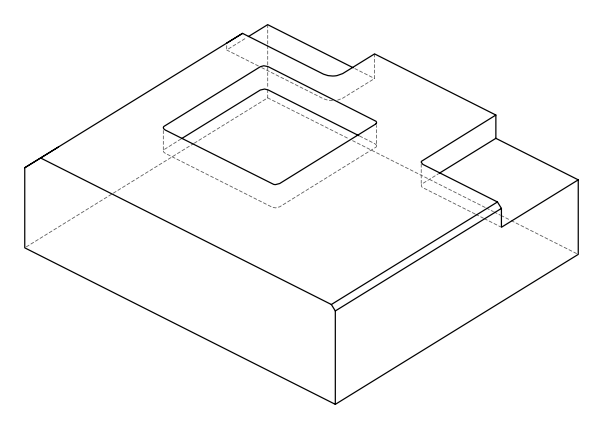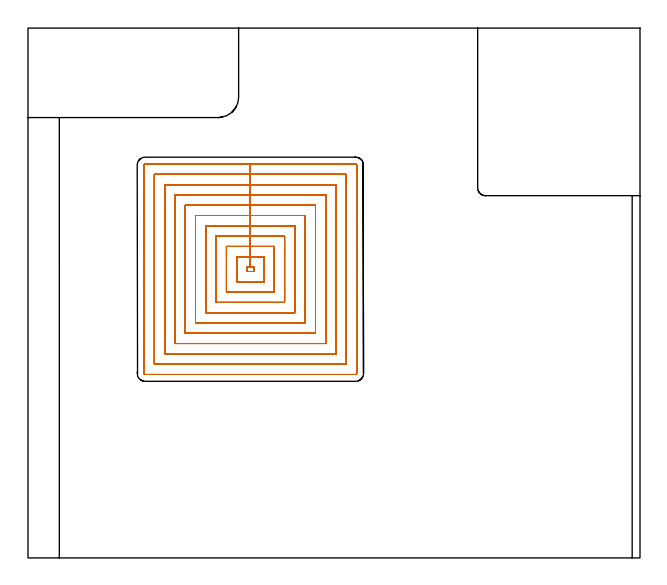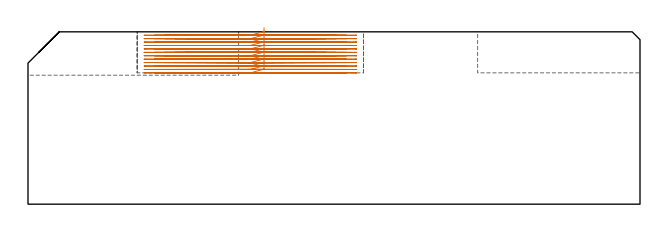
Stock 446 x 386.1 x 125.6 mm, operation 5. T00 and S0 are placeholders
(PLAN: 5 operations, 2 tool changes, 185.6 min)
(1 AREA_MILL | FG_CHAMFER_SURFACE | UGT0205_001 | 6.48 min | 4352 mm3)
(2 AREA_MILL_1 | FG_CHAMFER_SURFACE_1 | UGT0205_001 | 23.31 min | 85522 mm3)
(3 MILL_CORNER_NOTCH_RECTANGULAR | CORNER_NOTCH_RECTANGULAR | UGT0201_094 | Follow Part, ap 5, ae 75% | 12.53 min | 312649 mm3)
(4 MILL_CORNER_NOTCH_RECTANGULAR_1 | CORNER_NOTCH_RECTANGULAR_1 | NXT0201_013 | Follow Part, ap 2.5, ae 75% | 56.49 min | 431647 mm3)
(5 MILL_RECTANGULAR_POCKET | POCKET_RECTANGULAR_STRAIGHT | NXT0201_013 | Follow Part, ap 2.5, ae 75% | 86.79 min | 804456 mm3)
(TOOL UGT0205_001 | Chamfer Mill 20 x 3 x 45 deg. | D20 FL50 Z2)
(TOOL UGT0201_094 | End mill 20 mm | D20 FL38 Z4)
(TOOL NXT0201_013 | ENDMILL 10mm | D10 FL30 Z4)
(OP 5 MILL_RECTANGULAR_POCKET)
G17 G21 G94 G90
T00 M6
G54
G17 G0 G90 X172. Y208.955 S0 M3
G43 Z135.6 H0
Z128.6
G94 G1 Y219.5 Z125.774 F250.
X162.05 Z123.108
Y212.
X159.6 F500.
Y208.7
X164.5
Y212.
X162.05
Y219.5
X152.1
Y201.2
X172.
Y219.5
X162.05
Y227.
X144.6
Y193.7
X179.5
Y227.
X162.05
Y234.5
X137.1
Y186.2
X187.
Y234.5
X162.05
Y242.
X129.6
Y178.7
X194.5
Y242.
X162.05
Y249.5
X122.1
Y171.2
X202.
Y249.5
X162.05
Y257.
X114.6
Y163.7
X209.5
Y257.
X162.05
Y264.5
X107.1
Y156.2
X217.
Y264.5
X162.05
Y272.
X99.6
Y148.7
X224.5
Y272.
X162.05
Y279.5
X92.1
Y141.2
X232.
Y279.5
X162.05
Y287.
X85.3
G3 X84.6 Y286.3 R0.7
G1 Y134.4
G3 X85.3 Y133.7 R0.7
G1 X238.8
G3 X239.5 Y134.4 R0.7
G1 Y286.3
G3 X238.8 Y287. R0.7
G1 X162.05
X161.05
G0 X172. Y208.955 Z126.108
G1 Y219.5 Z123.283 F250.
X162.05 Z120.617
Y212.
X159.6 F500.
Y208.7
X164.5
Y212.
X162.05
Y219.5
X152.1
Y201.2
X172.
Y219.5
X162.05
Y227.
X144.6
Y193.7
X179.5
Y227.
X162.05
Y234.5
X137.1
Y186.2
X187.
Y234.5
X162.05
Y242.
X129.6
Y178.7
X194.5
Y242.
X162.05
Y249.5
X122.1
Y171.2
X202.
Y249.5
X162.05
Y257.
X114.6
Y163.7
X209.5
Y257.
X162.05
Y264.5
X107.1
Y156.2
X217.
Y264.5
X162.05
Y272.
X99.6
Y148.7
X224.5
Y272.
X162.05
Y279.5
X92.1
Y141.2
X232.
Y279.5
X162.05
Y287.
X85.3
G3 X84.6 Y286.3 R0.7
G1 Y134.4
G3 X85.3 Y133.7 R0.7
G1 X238.8
G3 X239.5 Y134.4 R0.7
G1 Y286.3
G3 X238.8 Y287. R0.7
G1 X162.05
X161.05
G0 X172. Y208.955 Z123.617
G1 Y219.5 Z120.791 F250.
X162.05 Z118.125
Y212.
X159.6 F500.
Y208.7
X164.5
Y212.
X162.05
Y219.5
X152.1
Y201.2
X172.
Y219.5
X162.05
Y227.
X144.6
Y193.7
X179.5
Y227.
X162.05
Y234.5
X137.1
Y186.2
X187.
Y234.5
X162.05
Y242.
X129.6
Y178.7
X194.5
Y242.
X162.05
Y249.5
X122.1
Y171.2
X202.
Y249.5
X162.05
Y257.
X114.6
Y163.7
X209.5
Y257.
X162.05
Y264.5
X107.1
Y156.2
X217.
Y264.5
X162.05
Y272.
X99.6
Y148.7
X224.5
Y272.
X162.05
Y279.5
X92.1
Y141.2
X232.
Y279.5
X162.05
Y287.
X85.3
G3 X84.6 Y286.3 R0.7
G1 Y134.4
G3 X85.3 Y133.7 R0.7
G1 X238.8
G3 X239.5 Y134.4 R0.7
G1 Y286.3
G3 X238.8 Y287. R0.7
G1 X162.05
X161.05
G0 X172. Y208.955 Z121.125
G1 Y219.5 Z118.299 F250.
X162.05 Z115.633
Y212.
X159.6 F500.
Y208.7
X164.5
Y212.
X162.05
Y219.5
X152.1
Y201.2
X172.
Y219.5
X162.05
Y227.
X144.6
Y193.7
X179.5
Y227.
X162.05
Y234.5
X137.1
Y186.2
X187.
Y234.5
X162.05
Y242.
X129.6
Y178.7
X194.5
Y242.
X162.05
Y249.5
X122.1
Y171.2
X202.
Y249.5
X162.05
Y257.
X114.6
Y163.7
X209.5
Y257.
X162.05
Y264.5
X107.1
Y156.2
X217.
Y264.5
X162.05
Y272.
X99.6
Y148.7
X224.5
Y272.
X162.05
Y279.5
X92.1
Y141.2
X232.
Y279.5
X162.05
Y287.
X85.3
G3 X84.6 Y286.3 R0.7
G1 Y134.4
G3 X85.3 Y133.7 R0.7
G1 X238.8
G3 X239.5 Y134.4 R0.7
G1 Y286.3
G3 X238.8 Y287. R0.7
G1 X162.05
X161.05
G0 X172. Y208.955 Z118.633
G1 Y219.5 Z115.808 F250.
X162.05 Z113.142
Y212.
X159.6 F500.
Y208.7
X164.5
Y212.
X162.05
Y219.5
X152.1
Y201.2
X172.
Y219.5
X162.05
Y227.
X144.6
Y193.7
X179.5
Y227.
X162.05
Y234.5
X137.1
Y186.2
X187.
Y234.5
X162.05
Y242.
X129.6
Y178.7
X194.5
Y242.
X162.05
Y249.5
X122.1
Y171.2
X202.
Y249.5
X162.05
Y257.
X114.6
Y163.7
X209.5
Y257.
X162.05
Y264.5
X107.1
Y156.2
X217.
Y264.5
X162.05
Y272.
X99.6
Y148.7
X224.5
Y272.
X162.05
Y279.5
X92.1
Y141.2
X232.
Y279.5
X162.05
Y287.
X85.3
G3 X84.6 Y286.3 R0.7
G1 Y134.4
G3 X85.3 Y133.7 R0.7
G1 X238.8
G3 X239.5 Y134.4 R0.7
G1 Y286.3
G3 X238.8 Y287. R0.7
G1 X162.05
X161.05
G0 X172. Y208.955 Z116.142
G1 Y219.5 Z113.316 F250.
X162.05 Z110.65
Y212.
X159.6 F500.
Y208.7
X164.5
Y212.
X162.05
Y219.5
X152.1
Y201.2
X172.
Y219.5
X162.05
Y227.
X144.6
Y193.7
X179.5
Y227.
X162.05
Y234.5
X137.1
Y186.2
X187.
Y234.5
X162.05
Y242.
X129.6
Y178.7
X194.5
Y242.
X162.05
Y249.5
X122.1
Y171.2
X202.
Y249.5
X162.05
Y257.
X114.6
Y163.7
X209.5
Y257.
X162.05
Y264.5
X107.1
Y156.2
X217.
Y264.5
X162.05
Y272.
X99.6
Y148.7
X224.5
Y272.
X162.05
Y279.5
X92.1
Y141.2
X232.
Y279.5
X162.05
Y287.
X85.3
G3 X84.6 Y286.3 R0.7
G1 Y134.4
G3 X85.3 Y133.7 R0.7
G1 X238.8
G3 X239.5 Y134.4 R0.7
G1 Y286.3
G3 X238.8 Y287. R0.7
G1 X162.05
X161.05
G0 X172. Y208.955 Z113.65
G1 Y219.5 Z110.824 F250.
X162.05 Z108.158
Y212.
X159.6 F500.
Y208.7
X164.5
Y212.
X162.05
Y219.5
X152.1
Y201.2
X172.
Y219.5
X162.05
Y227.
X144.6
Y193.7
X179.5
Y227.
X162.05
Y234.5
X137.1
Y186.2
X187.
Y234.5
X162.05
Y242.
X129.6
Y178.7
X194.5
Y242.
X162.05
Y249.5
X122.1
Y171.2
X202.
Y249.5
X162.05
Y257.
X114.6
Y163.7
X209.5
Y257.
X162.05
Y264.5
X107.1
Y156.2
X217.
Y264.5
X162.05
Y272.
X99.6
Y148.7
X224.5
Y272.
X162.05
Y279.5
X92.1
Y141.2
X232.
Y279.5
X162.05
Y287.
X85.3
G3 X84.6 Y286.3 R0.7
G1 Y134.4
G3 X85.3 Y133.7 R0.7
G1 X238.8
G3 X239.5 Y134.4 R0.7
G1 Y286.3
G3 X238.8 Y287. R0.7
G1 X162.05
X161.05
G0 X172. Y208.955 Z111.158
G1 Y219.5 Z108.333 F250.
X162.05 Z105.667
Y212.
X159.6 F500.
Y208.7
X164.5
Y212.
X162.05
Y219.5
X152.1
Y201.2
X172.
Y219.5
X162.05
Y227.
X144.6
Y193.7
X179.5
Y227.
X162.05
Y234.5
X137.1
Y186.2
X187.
Y234.5
X162.05
Y242.
X129.6
Y178.7
X194.5
Y242.
X162.05
Y249.5
X122.1
Y171.2
X202.
Y249.5
X162.05
Y257.
X114.6
Y163.7
X209.5
Y257.
X162.05
Y264.5
X107.1
Y156.2
X217.
Y264.5
X162.05
Y272.
X99.6
Y148.7
X224.5
Y272.
X162.05
Y279.5
X92.1
Y141.2
X232.
Y279.5
X162.05
Y287.
X85.3
G3 X84.6 Y286.3 R0.7
G1 Y134.4
G3 X85.3 Y133.7 R0.7
G1 X238.8
G3 X239.5 Y134.4 R0.7
G1 Y286.3
G3 X238.8 Y287. R0.7
G1 X162.05
X161.05
G0 X172. Y208.955 Z108.667
G1 Y219.5 Z105.841 F250.
X162.05 Z103.175
Y212.
X159.6 F500.
Y208.7
X164.5
Y212.
X162.05
Y219.5
X152.1
Y201.2
X172.
Y219.5
X162.05
Y227.
X144.6
Y193.7
X179.5
Y227.
X162.05
Y234.5
X137.1
Y186.2
X187.
Y234.5
X162.05
Y242.
X129.6
Y178.7
X194.5
Y242.
X162.05
Y249.5
X122.1
Y171.2
X202.
Y249.5
X162.05
Y257.
X114.6
Y163.7
X209.5
Y257.
X162.05
Y264.5
X107.1
Y156.2
X217.
Y264.5
X162.05
Y272.
X99.6
Y148.7
X224.5
Y272.
X162.05
Y279.5
X92.1
Y141.2
X232.
Y279.5
X162.05
Y287.
X85.3
G3 X84.6 Y286.3 R0.7
G1 Y134.4
G3 X85.3 Y133.7 R0.7
G1 X238.8
G3 X239.5 Y134.4 R0.7
G1 Y286.3
G3 X238.8 Y287. R0.7
G1 X162.05
X161.05
G0 X172. Y208.955 Z106.175
G1 Y219.5 Z103.349 F250.
X162.05 Z100.683
Y212.
X159.6 F500.
Y208.7
X164.5
Y212.
X162.05
Y219.5
X152.1
Y201.2
X172.
Y219.5
X162.05
Y227.
X144.6
Y193.7
X179.5
Y227.
X162.05
Y234.5
X137.1
Y186.2
X187.
Y234.5
X162.05
Y242.
X129.6
Y178.7
X194.5
Y242.
X162.05
Y249.5
X122.1
Y171.2
X202.
Y249.5
X162.05
Y257.
X114.6
Y163.7
X209.5
Y257.
X162.05
Y264.5
X107.1
Y156.2
X217.
Y264.5
X162.05
Y272.
X99.6
Y148.7
X224.5
Y272.
X162.05
Y279.5
X92.1
Y141.2
X232.
Y279.5
X162.05
Y287.
X85.3
G3 X84.6 Y286.3 R0.7
G1 Y134.4
G3 X85.3 Y133.7 R0.7
G1 X238.8
G3 X239.5 Y134.4 R0.7
G1 Y286.3
G3 X238.8 Y287. R0.7
G1 X162.05
X161.05
G0 X172. Y208.955 Z103.683
G1 Y219.5 Z100.858 F250.
X162.05 Z98.192
Y212.
X159.6 F500.
Y208.7
X164.5
Y212.
X162.05
Y219.5
X152.1
Y201.2
X172.
Y219.5
X162.05
Y227.
X144.6
Y193.7
X179.5
Y227.
X162.05
Y234.5
X137.1
Y186.2
X187.
Y234.5
X162.05
Y242.
X129.6
Y178.7
X194.5
Y242.
X162.05
Y249.5
X122.1
Y171.2
X202.
Y249.5
X162.05
Y257.
X114.6
Y163.7
X209.5
Y257.
X162.05
Y264.5
X107.1
Y156.2
X217.
Y264.5
X162.05
Y272.
X99.6
Y148.7
X224.5
Y272.
X162.05
Y279.5
X92.1
Y141.2
X232.
Y279.5
X162.05
Y287.
X85.3
G3 X84.6 Y286.3 R0.7
G1 Y134.4
G3 X85.3 Y133.7 R0.7
G1 X238.8
G3 X239.5 Y134.4 R0.7
G1 Y286.3
G3 X238.8 Y287. R0.7
G1 X162.05
X161.05
G0 X172. Y208.955 Z101.192
G1 Y219.5 Z98.366 F250.
X162.05 Z95.7
Y212.
X159.6 F500.
Y208.7
X164.5
Y212.
X162.05
Y219.5
X152.1
Y201.2
X172.
Y219.5
X162.05
Y227.
X144.6
Y193.7
X179.5
Y227.
X162.05
Y234.5
X137.1
Y186.2
X187.
Y234.5
X162.05
Y242.
X129.6
Y178.7
X194.5
Y242.
X162.05
Y249.5
X122.1
Y171.2
X202.
Y249.5
X162.05
Y257.
X114.6
Y163.7
X209.5
Y257.
X162.05
Y264.5
X107.1
Y156.2
X217.
Y264.5
X162.05
Y272.
X99.6
Y148.7
X224.5
Y272.
X162.05
Y279.5
X92.1
Y141.2
X232.
Y279.5
X162.05
Y287.
X85.3
G3 X84.6 Y286.3 R0.7
G1 Y134.4
G3 X85.3 Y133.7 R0.7
G1 X238.8
G3 X239.5 Y134.4 R0.7
G1 Y286.3
G3 X238.8 Y287. R0.7
G1 X162.05
X161.05
G0 Z135.6
M5
M2
